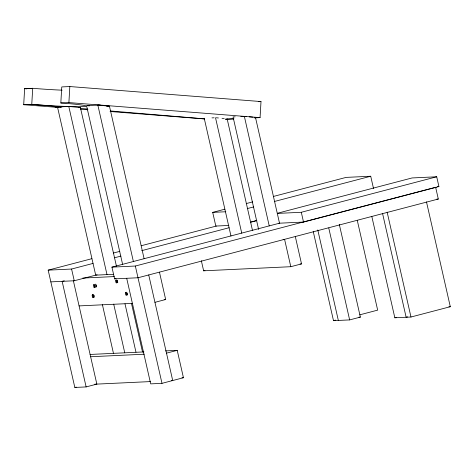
<?xml version="1.0" encoding="UTF-8"?>
<svg xmlns="http://www.w3.org/2000/svg" width="474" height="474" viewBox="0 0 474 474"><rect width="100%" height="100%" fill="white"/><g stroke="black" fill="none" stroke-linecap="round" stroke-linejoin="round"><path stroke-width="0.71" d="M26.84 88.851L24.636 88.679L32.706 88.306L24.636 88.679L23.7 104.718L31.77 104.339L32.706 88.294A36.397 1.695 3.4 0 0 62.124 90.178M58.391 107.444L23.7 104.718L31.77 104.351A36.397 1.695 3.4 0 0 83.057 106.585A36.397 1.695 3.4 0 0 60.826 102.971L61.762 86.926L69.832 86.546L261.002 101.566L260.066 117.611L254.959 117.848M60.826 102.971L68.896 102.591L69.832 86.546M93.763 284.637L93.502 285.692L93.994 287.268L96.512 286.764L96.287 285.17L95.552 284.169L93.763 284.637L94.498 285.644L94.729 287.238M92.377 294.603L92.11 295.658L92.602 297.239L94.231 296.973L94 295.379L93.265 294.372L92.377 294.603L93.105 295.61L93.337 297.204M115.887 280.235L116.616 281.242L117.511 281.011L116.776 280.004L115.887 280.235L115.62 281.289L116.112 282.871L117.742 282.605L117.469 280.709M125.58 292.458L125.314 293.513L125.806 295.089L127.435 294.822L127.204 293.228L126.469 292.221L125.58 292.458L126.309 293.465L126.54 295.059M228.847 225.446L215.812 226.057L212.702 212.37L224.83 209.194M246.231 203.583L252.648 201.894M273.338 196.473L346.103 177.394L370.721 176.233L373.5 188.48M247.304 208.596L253.726 206.907M274.41 201.486L370.721 176.233M73.357 280.691L96.85 384.112L86.126 386.92L74.827 387.454L48.176 270.144L91.843 258.691M113.322 253.063L119.768 251.374M141.246 245.739L216.417 226.027M277.397 213.264L412.09 177.946L436.708 176.784L438.924 186.56L303.52 222.063L278.908 223.224M48.176 270.144L71.58 269.036L93.028 263.414M114.501 257.785L120.947 256.096M141.714 250.651L229.096 227.739M251.244 221.933L256.238 220.623M250.42 222.276L256.843 220.594M277.29 213.418L301.298 212.287L436.708 176.784M436.246 187.266L435.642 187.295L438.308 199.027L137.999 277.764L114.595 278.866L111.929 267.135L279.512 223.195L255.474 117.38M64.286 280.78L62.141 281.343L86.126 386.92M50.842 281.876L74.246 280.768L97.123 274.772M111.929 267.135L135.339 266.033L434.925 187.479M114.595 278.866L116.029 278.493M94.498 285.644L96.287 285.17M93.994 287.268L95.185 286.96M93.105 295.61L94 295.379M92.602 297.239L94.231 296.973M201.343 260.73L203.636 270.814L205.005 270.453M126.309 293.465L127.204 293.228M154.945 302.323L165.669 299.515L159.454 272.141M203.636 270.814L290.799 266.702L301.523 263.894L295.302 236.52M166.493 353.16L177.223 350.345L183.438 377.719L161.989 383.348L150.691 383.875L126.7 278.297M74.827 387.454L76.261 387.08M313.267 231.608L333.5 320.673L335.645 320.11M359.79 314.819L377.665 310.132L357.272 220.351M333.5 320.673L349.64 319.909L360.364 317.1L339.313 224.445M371.823 216.511L394.836 317.781L396.264 317.402M407.563 316.869L406.135 317.248L382.637 213.821M394.836 317.781L410.976 317.017L450.3 306.708L426.476 201.847M253.981 117.789L259.722 117.481M55.073 107.112L68.789 106.466L80.408 107.568L116.462 266.281M100.269 104.985L86.546 105.631L122.618 264.397M78.287 107.663L80.408 107.568M106.632 106.33L109.458 106.194L144.108 258.703M258.816 101.673L261.002 101.566M211.985 117.884L214.106 117.783M235.175 116.835L233.06 116.936L258.632 229.499M240.828 116.568L246.444 116.586M225.802 119.223L233.824 118.85M437.472 186.632L438.924 186.56M436.844 199.092L438.308 199.027M212.702 212.37L225.796 211.754M283.114 239.4L284.578 239.334L290.799 266.702M300.06 263.959L301.523 263.894M113.653 274.298L95.695 275.145L57.496 107L61.122 107.343M82.832 278.06L114.317 276.573M117.007 282.634L117.742 282.605M95.784 286.8L96.512 286.764M126.7 294.858L127.435 294.822M164.205 299.58L165.669 299.515M79.081 305.902L132.643 303.378M448.914 306.773L450.3 306.708M358.954 317.165L360.364 317.1M90.06 354.457L143.93 351.915M165.515 350.902L177.223 350.345M90.635 356.738L144.191 354.214M181.975 377.79L183.438 377.719M94.735 384.207L150.412 381.582M171.304 380.598L172.714 380.533L148.729 274.95M225.28 119.199L233.883 118.832M68.896 102.591L260.066 117.611M80.533 109.186L87.915 109.767M110.057 111.503L204.537 118.927M31.77 104.351L61.916 106.887M80.302 108.433L87.654 109.05M110.454 110.963L204.572 118.873M249.217 116.829L252.695 117.137M216.245 117.777L218.419 117.973M222.039 118.293L224.214 118.482M109.458 106.194L97.845 105.098L133.384 261.512M87.275 105.696L89.45 105.903M387.151 212.156L410.976 317.017M328.755 227.976L349.64 319.909M317.781 229.943L338.341 320.442M301.298 212.287L303.52 222.063M244.359 116.403L269.232 225.891M227.111 118.737L252.476 230.37M215.516 117.718L241.746 233.167M204.217 118.245L230.974 236.016M135.339 266.033L161.989 383.348M131.458 303.295L142.52 351.986M124.988 303.793L135.967 352.129M68.789 106.466L106.994 274.612M113.701 304.136L124.763 352.822M102.402 304.669L113.464 353.355M71.58 269.036L74.246 280.768M116.616 281.242L116.847 282.836"/></g></svg>
